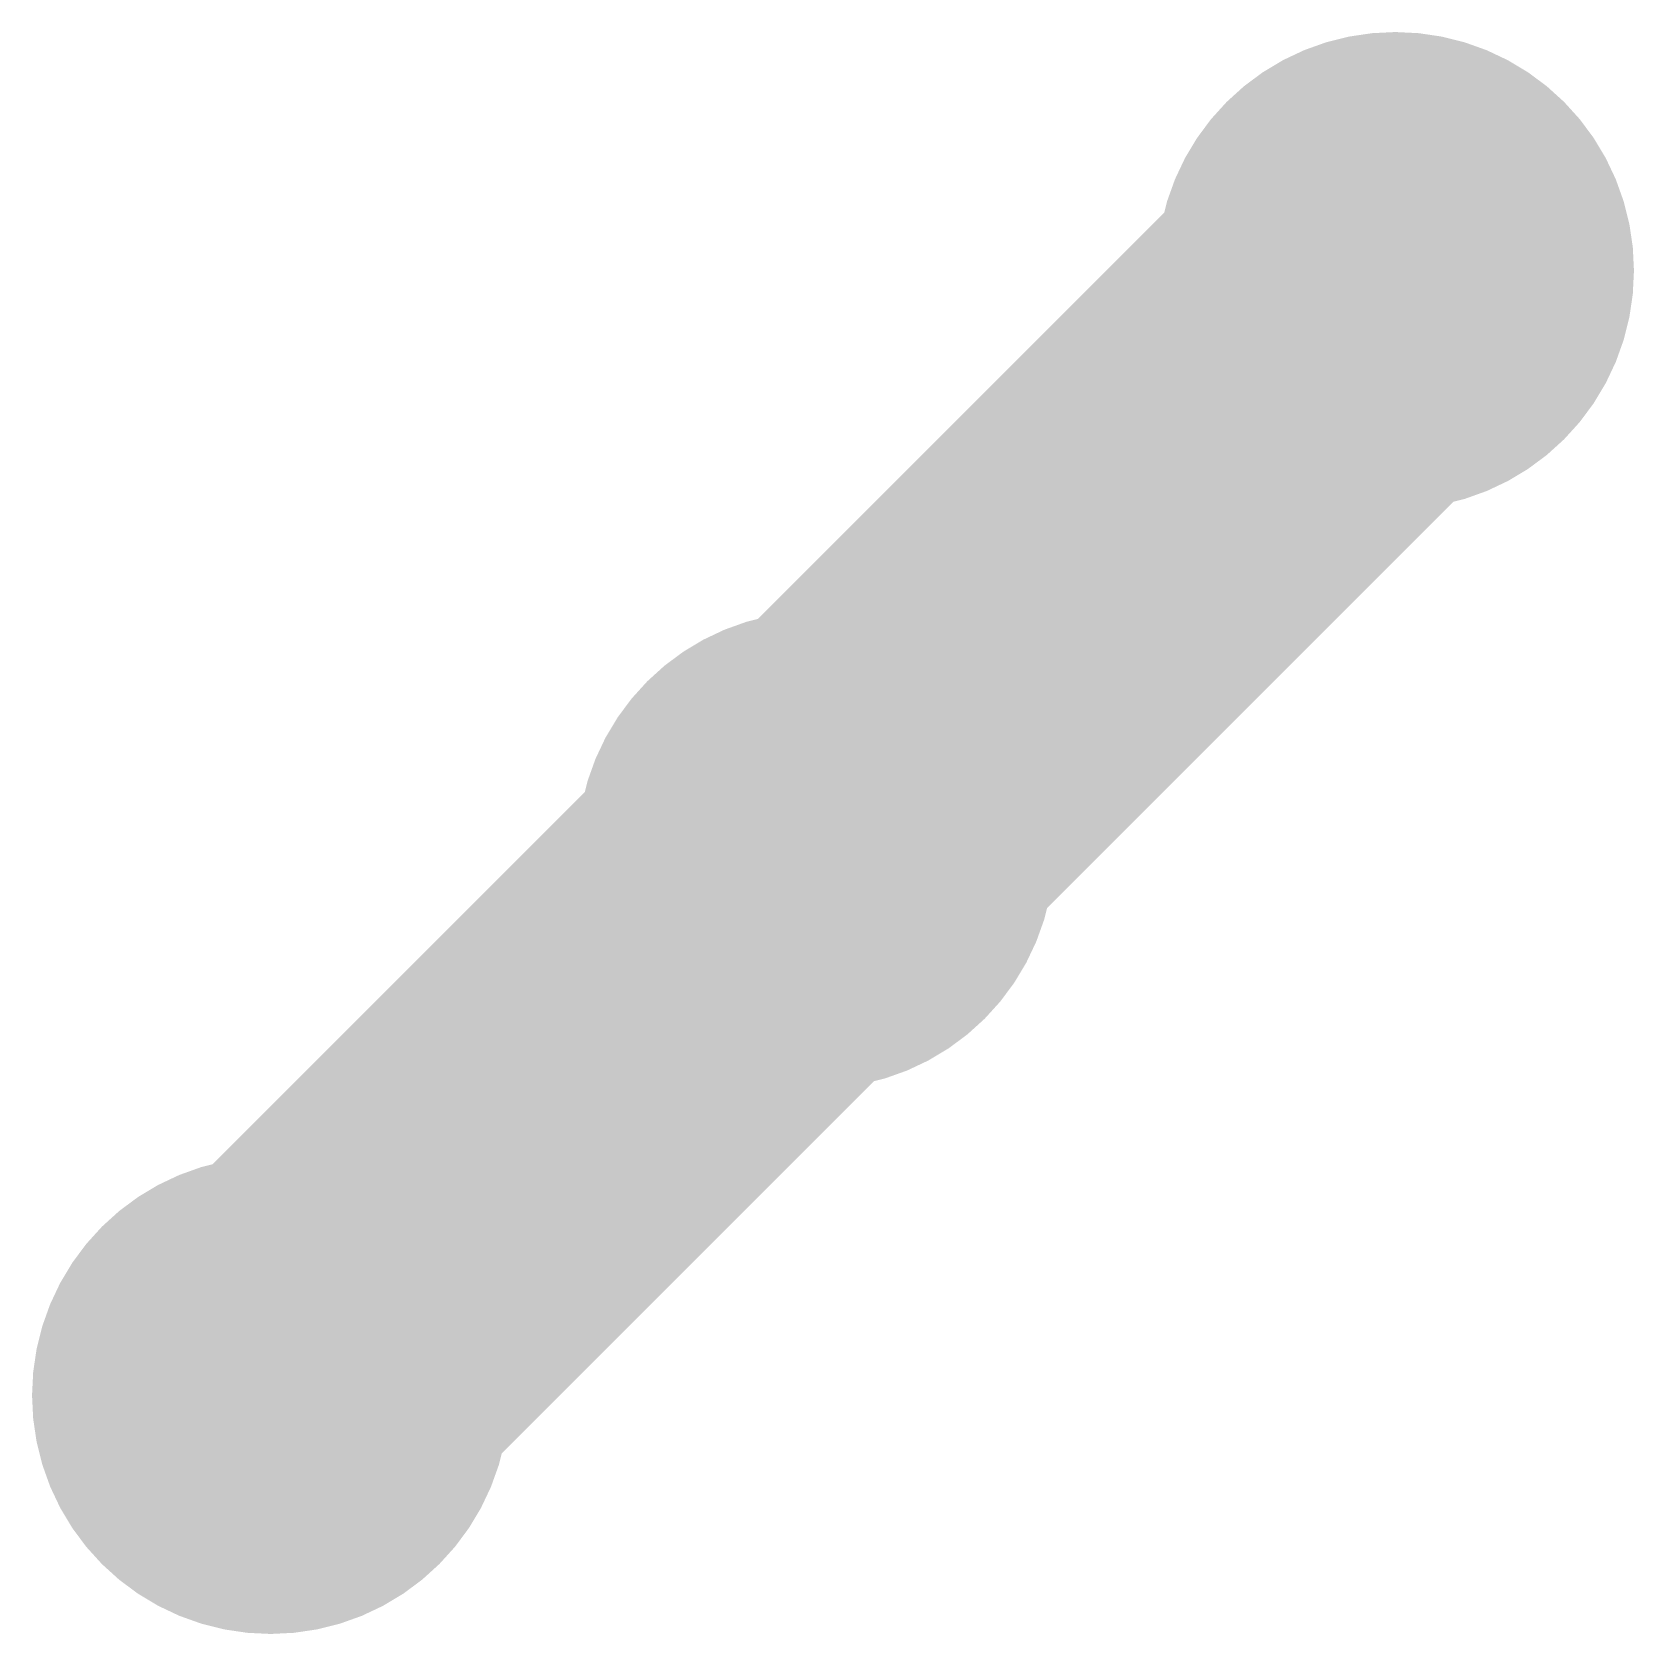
# Model space of a CAD drawing. Header units: millimetres. Extents: x 225 to 632, y 90 to 298.
# Drawn here: x 495.725 to 498.075, y 176.275 to 178.625 of the extents above; entities that cross this region are included whole.
import ezdxf

# ---------------------------------------------------------------- set-up
doc = ezdxf.new("R2010")
doc.units = ezdxf.units.MM
doc.layers.add('BottomLayer', color=5, linetype='Continuous')
doc.layers.add('ViaHoleLayer', color=16, linetype='Continuous')

msp = doc.modelspace()

# ---------------------------------------------------------------- linework, layer by layer
at = {"layer": 'BottomLayer'}
for points, const_width in [([(497.55, 178.275, 1), (497.9, 178.275, 1)], 0.35), ([(497.575, 178.275, 1), (497.875, 178.275, 1)], 0.3), ([(496.7, 177.425, 1), (497.05, 177.425, 1)], 0.35), ([(496.725, 177.425, 1), (497.025, 177.425, 1)], 0.3), ([(496.725, 177.425, 1), (497.025, 177.425, 1)], 0.3), ([(495.9, 176.625, 1), (496.25, 176.625, 1)], 0.35), ([(495.925, 176.625, 1), (496.225, 176.625, 1)], 0.3)]:
    msp.add_lwpolyline(points, format="xyb", close=True, dxfattribs=dict(at, const_width=const_width))
at = {"layer": 'BottomLayer', "const_width": 0.6}
for points in [[(496.875, 177.425), (497.725, 178.275)], [(496.075, 176.625), (496.875, 177.425)]]:
    msp.add_lwpolyline(points, dxfattribs=at)
at = {"layer": 'ViaHoleLayer', "const_width": 0.15}
for points in [[(497.65, 178.275, 1), (497.8, 178.275, 1)], [(496.8, 177.425, 1), (496.95, 177.425, 1)], [(496, 176.625, 1), (496.15, 176.625, 1)]]:
    msp.add_lwpolyline(points, format="xyb", close=True, dxfattribs=at)

doc.saveas('drawing.dxf')
